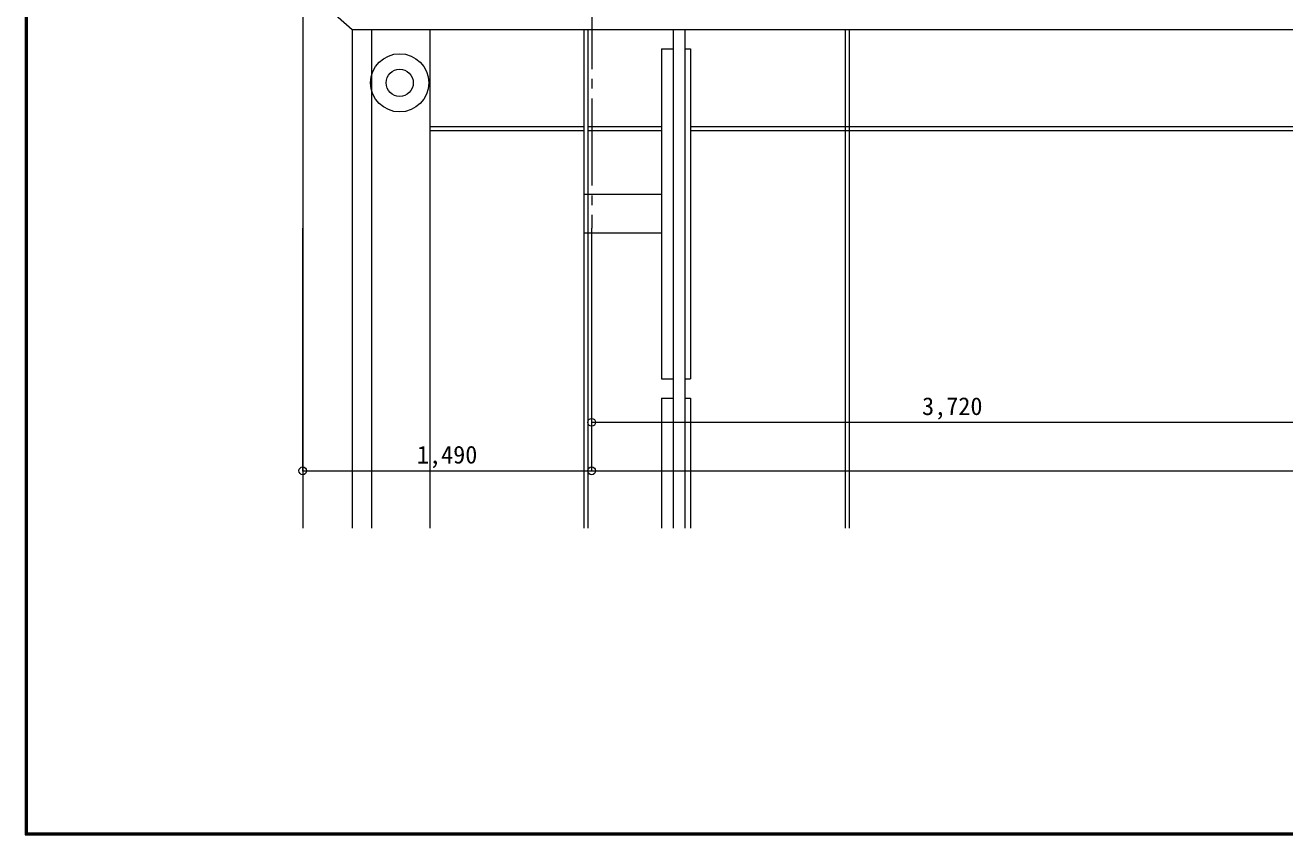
# Model space of a CAD drawing. Units: millimetres at full size, sheet at 1:50; details may follow other scales. Extents: x -9674 to 9699, y -6794 to 6791.
# Drawn here: x -9674 to -3178, y -6794 to -2621 of the extents above; entities that cross this region are included whole.
import ezdxf
from ezdxf.enums import TextEntityAlignment as Align

# ---------------------------------------------------------------- set-up
doc = ezdxf.new("R2010")
doc.units = ezdxf.units.MM
doc.header["$LTSCALE"] = 50
doc.header["$PDMODE"] = 32
doc.header["$PDSIZE"] = 40
doc.linetypes.add('CHAIN2', pattern=[12, 9, -1, 1, -1])
for name, color, linetype, lineweight in [('0-0_図面枠', 7, 'Continuous', 9), ('1-0_芯', 7, 'CHAIN2', 9), ('1-6_ﾊﾞﾙｺﾆｰ・階段', 7, 'Continuous', 9), ('1-B_寸法', 7, 'Continuous', 9)]:
    doc.layers.add(name, color=color, linetype=linetype, lineweight=lineweight)
doc.styles.add('ＭＳ ゴシック', font='')
doc.styles.get('ＭＳ ゴシック').set_extended_font_data('MS Gothic')

msp = doc.modelspace()

# ---------------------------------------------------------------- linework, layer by layer
at = {"layer": '0-0_図面枠'}
for p, q in [((-9673.92, 6791.43), (-9673.92, -6793.93)), ((-9672.16, 6789.66), (-9672.16, -6792.16)), ((-9670.4, 6787.9), (-9670.4, -6790.4)), ((-9668.64, -6788.64), (-9668.64, 6786.14)), ((-9666.87, 6784.38), (-9666.87, -6786.88)), ((-9665.11, 6782.61), (-9665.11, -6785.11)), ((-9663.35, 6780.85), (-9663.35, -6783.35)), ((-9673.92, -6793.93), (9698.92, -6793.93)), ((-9672.16, -6792.16), (9697.16, -6792.16)), ((-9670.4, -6790.4), (9695.4, -6790.4)), ((9693.64, -6788.64), (-9668.64, -6788.64)), ((-9666.87, -6786.88), (9691.87, -6786.88)), ((-9665.11, -6785.11), (9690.11, -6785.11)), ((-9663.35, -6783.35), (9688.35, -6783.35))]:
    msp.add_line(p, q, dxfattribs=at)
at = {"layer": '1-0_芯'}
msp.add_line((-6752.5, 4802.35), (-6752.5, -3667.65), dxfattribs=at)
at = {"layer": '1-6_ﾊﾞﾙｺﾆｰ・階段'}
for p, q in [((-8242.5, -2417.65), (-7987.5, -2642.65)), ((-8242.5, -2417.65), (-8242.5, -5213.28)), ((-7987.5, -2642.65), (-7987.5, -5213.28)), ((-7987.5, -2642.65), (-2617.5, -2642.65)), ((-6792.5, -2642.65), (-6792.5, -5213.28)), ((-6772.5, -2642.65), (-6772.5, -5213.28)), ((-6332.5, -2642.65), (-6332.5, -5213.28)), ((-6272.5, -2642.65), (-6272.5, -5213.28)), ((-5444.5, -2642.65), (-5444.5, -5213.28)), ((-5424.5, -2642.65), (-5424.5, -5213.28)), ((-6392.5, -2742.65), (-6332.5, -2742.65)), ((-6392.5, -2742.65), (-6392.5, -4442.65)), ((-6272.5, -2742.65), (-6242.5, -2742.65)), ((-6242.5, -2742.65), (-6242.5, -4442.65)), ((-7587.5, -3142.65), (-6792.5, -3142.65)), ((-7587.5, -3162.65), (-6792.5, -3162.65)), ((-6772.5, -3142.65), (-6392.5, -3142.65)), ((-6772.5, -3162.65), (-6392.5, -3162.65)), ((-6242.5, -3142.65), (4889.5, -3142.65)), ((-6242.5, -3162.65), (4889.5, -3162.65)), ((-6392.5, -3492.65), (-6792.5, -3492.65)), ((-6392.5, -3692.65), (-6792.5, -3692.65)), ((-6392.5, -4442.65), (-6332.5, -4442.65)), ((-6272.5, -4442.65), (-6242.5, -4442.65)), ((-6392.5, -4542.65), (-6332.5, -4542.65)), ((-6392.5, -4542.65), (-6392.5, -5213.28)), ((-6272.5, -4542.65), (-6242.5, -4542.65)), ((-6242.5, -4542.65), (-6242.5, -5213.28))]:
    msp.add_line(p, q, dxfattribs=at)
at = {"layer": '1-6_ﾊﾞﾙｺﾆｰ・階段', "color": 4}
for p, q in [((-7887.5, -2642.65), (-7887.5, -5213.28)), ((-7587.5, -2642.65), (-7587.5, -5213.28))]:
    msp.add_line(p, q, dxfattribs=at)
msp.add_circle((-7742.5, -2917.65), 150, dxfattribs=at)
at = {"layer": '1-6_ﾊﾞﾙｺﾆｰ・階段'}
msp.add_circle((-7742.5, -2917.65), 70, dxfattribs=at)
at = {"layer": '1-B_寸法'}
for p, q in [((-8242.5, -4917.65), (-8242.5, -3667.65)), ((-6752.5, -4917.65), (-6752.5, -3667.65)), ((-6752.5, -4667.65), (-3032.5, -4667.65)), ((-8242.5, -4917.65), (-6752.5, -4917.65)), ((-6752.5, -4917.65), (6747.5, -4917.65))]:
    msp.add_line(p, q, dxfattribs=at)
at = {"layer": '1-B_寸法', "color": 3}
for p in [(-6752.5, -4667.65), (-8242.5, -4917.65), (-6752.5, -4917.65)]:
    msp.add_point(p, dxfattribs=at)

# ---------------------------------------------------------------- texts
at = {"layer": '1-B_寸法', "style": 'ＭＳ ゴシック'}
for s, p in [('3,720', (-5048.75, -4657.65)), ('1,490', (-7653.75, -4907.65))]:
    msp.add_text(s, height=91.64, dxfattribs=at).set_placement(p, align=Align.BOTTOM_LEFT)

doc.saveas('drawing.dxf')
